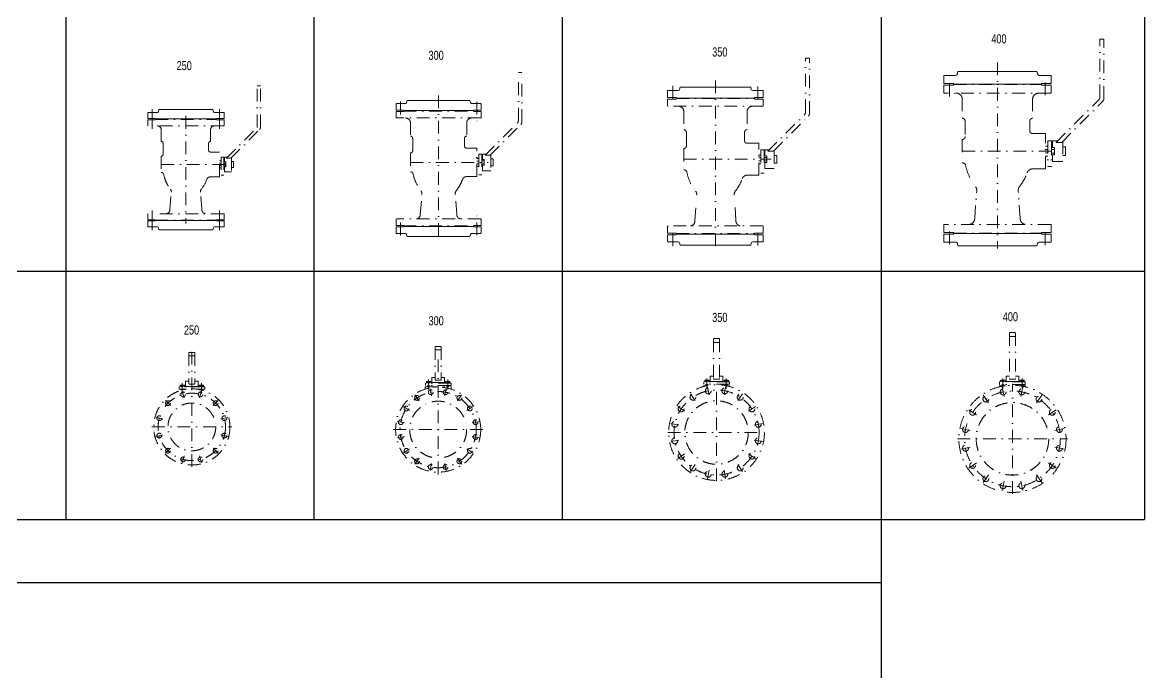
# Model space of a CAD drawing. Extents: x 0 to 60630, y 0 to 46389.
# Drawn here: x 20100 to 26429, y 27753 to 31422 of the extents above; entities that cross this region are included whole.
import ezdxf
from ezdxf.enums import TextEntityAlignment as Align

# ---------------------------------------------------------------- set-up
doc = ezdxf.new("R2010")
doc.units = 0
doc.header["$LTSCALE"] = 30
doc.header["$MEASUREMENT"] = 0
doc.linetypes.add('DGN Style 4', pattern=[4.8, 2.4, -1.2, 0, -1.2])
for name, color, linetype, lineweight in [('L(c)', 1, 'DGN Style 4', 5), ('L(line)', 7, 'Continuous', 5), ('L(txt)', 2, 'Continuous', 13)]:
    doc.layers.add(name, color=color, linetype=linetype, lineweight=lineweight)
doc.styles.add('Style-ENGINEERING', font='ENGINEERING.shx')

# ---------------------------------------------------------------- blocks, each defined once
blk = doc.blocks.new('*U632')
for p, q in [((11, 302.5), (-32, 302.5)), ((-32, 250.5), (-32, 302.5)), ((14, 235.9), (14, 299.5)), ((-35, 247.5), (-35, -247.5)), ((35, 223), (21.7, 226.2)), ((35, -223), (35, 223)), ((-32, -302.5), (-32, -250.5)), ((14, -299.5), (14, -235.9)), ((35, -223), (21.7, -226.2)), ((-32, -302.5), (11, -302.5))]:
    blk.add_line(p, q)
for centre, radius, start, end in [((11, 299.5), 3, 0, 90), ((-35, 250.5), 3, 270, 0), ((24, 235.9), 10, 180, 256.6075), ((-35, -250.5), 3, 0, 90), ((24, -235.9), 10, 103.3925, 180), ((11, -299.5), 3, 270, 0)]:
    blk.add_arc(centre, radius, start, end)
blk = doc.blocks.new('*U633')
for p, q in [((-302.5, -21.5), (-302.5, 21.5)), ((-250.5, 21.5), (-302.5, 21.5)), ((-247.5, 24.5), (247.5, 24.5)), ((302.5, 21.5), (250.5, 21.5)), ((302.5, 21.5), (302.5, -21.5)), ((299.5, -24.5), (-299.5, -24.5))]:
    blk.add_line(p, q)
for centre, start, end in [((-250.5, 24.5), 270, 0), ((250.5, 24.5), 180, 270), ((-299.5, -21.5), 180, 270), ((299.5, -21.5), 270, 0)]:
    blk.add_arc(centre, 3, start, end)
blk = doc.blocks.new('*U634')
for p, q in [((11, 302.5), (-32, 302.5)), ((-32, 250.5), (-32, 302.5)), ((14, 235.9), (14, 299.5)), ((-35, 247.5), (-35, -247.5)), ((35, 223), (21.7, 226.2)), ((35, -223), (35, 223)), ((-32, -302.5), (-32, -250.5)), ((14, -299.5), (14, -235.9)), ((35, -223), (21.7, -226.2)), ((-32, -302.5), (11, -302.5))]:
    blk.add_line(p, q)
for centre, radius, start, end in [((11, 299.5), 3, 0, 90), ((-35, 250.5), 3, 270, 0), ((24, 235.9), 10, 180, 256.6075), ((-35, -250.5), 3, 0, 90), ((24, -235.9), 10, 103.3925, 180), ((11, -299.5), 3, 270, 0)]:
    blk.add_arc(centre, radius, start, end)
blk = doc.blocks.new('*U635')
for p, q in [((-302.5, -21.5), (-302.5, 21.5)), ((-250.5, 21.5), (-302.5, 21.5)), ((-247.5, 24.5), (247.5, 24.5)), ((302.5, 21.5), (250.5, 21.5)), ((302.5, 21.5), (302.5, -21.5)), ((299.5, -24.5), (-299.5, -24.5))]:
    blk.add_line(p, q)
for centre, start, end in [((-250.5, 24.5), 270, 0), ((250.5, 24.5), 180, 270), ((-299.5, -21.5), 180, 270), ((299.5, -21.5), 270, 0)]:
    blk.add_arc(centre, 3, start, end)
blk = doc.blocks.new('*U631')
for p, q in [((451.2, 590.8), (429.2, 590.8)), ((429.2, 263), (429.2, 590.8)), ((451.2, 253.9), (451.2, 590.8)), ((-347.3, 255.6), (-347.3, 143.9)), ((49.8, 255.6), (49.8, 143.9)), ((182.6, 8.1), (423.4, 248.8)), ((213.7, 8.1), (445.4, 239.7)), ((-330.7, 124.9), (-330.7, 41.1)), ((33.1, 124.9), (33.1, 74.4)), ((-347.3, 24.5), (-347.3, -108.4)), ((121.6, 57.8), (49.8, 57.8)), ((121.6, -141.6), (121.6, 57.8)), ((134.8, 16.8), (134.8, -128.4)), ((134.8, 16.8), (156.8, 16.8)), ((156.8, 16.8), (156.8, -128.4)), ((161.1, 16.8), (161.1, -21.5)), ((161.1, 16.8), (191.4, 16.8)), ((182.6, 8.1), (213.7, 8.1)), ((219.1, 13.1), (219.1, -100.7)), ((134.8, -13.6), (121.6, -13.6)), ((134.8, -32.8), (121.6, -32.8)), ((134.8, -51.1), (121.6, -51.1)), ((156.8, -62.3), (156.8, -21.5)), ((156.8, -21.5), (171, -21.5)), ((171, -31.7), (156.8, -31.7)), ((156.8, -52.1), (171, -52.1)), ((171, -62.3), (156.8, -62.3)), ((161.1, -62.3), (161.1, -100.7)), ((172.9, -57.2), (172.9, -26.6)), ((219.1, -17.8), (234.3, -17.8)), ((234.3, -17.8), (234.3, -66.1)), ((-344.5, -108.4), (-347.3, -108.4)), ((134.8, -70.3), (121.6, -70.3)), ((161.1, -100.7), (219.1, -100.7)), ((219.1, -66.1), (234.3, -66.1)), ((121.6, -141.6), (50.2, -141.6)), ((134.8, -128.4), (156.8, -128.4)), ((-277.2, -419.8), (-266, -266.7)), ((-20.4, -419.1), (-31.5, -266.7))]:
    blk.add_line(p, q)
for centre, radius, start, end in [((-380.4, 251.9), 33.3, 6.40207, 90.75654), ((82.8, 251.9), 33.3, 89.24346, 173.59793), ((409.2, 263), 20, 315, 0), ((431.2, 253.9), 20, 315, 0), ((165, -26.6), 7.9, 319.73979, 40.26021), ((144.1, -41.9), 28.8, 339.22909, 20.77091), ((165, -57.2), 7.9, 319.73979, 40.26021), ((-310.3, -422.1), 33.3, 280.74929, 5.11501), ((12.8, -422.1), 33.3, 174.88499, 259.25071)]:
    blk.add_arc(centre, radius, start, end)
for centre, major_axis, ratio, start_param, end_param in [((-347.2, 124.9), (0, 19), 0.875176, 4.712389, 6.283185), ((49.8, 124.9), (0, -19), 0.875176, 3.141593, 4.712389), ((49.8, 74.4), (16.6, 0), 0.999986, 3.141593, 4.712389), ((-347.2, 41.1), (16.6, 0), 0.999986, 4.712389, 6.283185), ((-344.5, -125), (-16.6, 0), 0.999986, 3.342648, 4.712389), ((-44.2, -63.8), (-289.9, 0), 0.999986, 0.201056, 0.662669), ((-253.3, -63.8), (289.9, 0), 0.999986, 5.620516, 5.932369), ((50.1, -174.8), (33.2, 0), 0.999986, 1.570796, 2.790776), ((-298.9, -262.6), (-33.2, 0), 0.999986, 3.017238, 3.804262), ((1.4, -262.6), (33.2, 0), 0.999986, 2.478923, 3.265948)]:
    blk.add_ellipse(centre, major_axis=major_axis, ratio=ratio, start_param=start_param, end_param=end_param)
at = {"layer": 'L(c)'}
for p, q in [((-148.8, 459.5), (-148.8, -590.8)), ((-418.8, 267), (-418.8, 406.2)), ((121.2, 273.5), (121.2, 406.2)), ((-347.3, -41.9), (199.6, -41.9)), ((-418.8, -567.2), (-418.8, -434.8)), ((121.2, -571.9), (121.2, -434.8))]:
    blk.add_line(p, q, dxfattribs=at)
blk.add_blockref('*U635', (-148.7, 309.7))
at = {"extrusion": (0, 0, -1), "rotation": 180}
blk.add_blockref('*U633', (148.7, -479.3), dxfattribs=at)
at = {"layer": 'L(txt)', "rotation": 90}
blk.add_blockref('*U634', (-148.8, 372.2), dxfattribs=at)
at = {"layer": 'L(txt)', "extrusion": (0, 0, -1), "rotation": 270}
blk.add_blockref('*U632', (148.8, -541.8), dxfattribs=at)
blk = doc.blocks.new('*U637')
for p, q in [((9, 270), (-28, 270)), ((-28, 223), (-28, 270)), ((12, 210.2), (12, 267)), ((-31, 220), (-31, -220)), ((31, 199), (18, 202.4)), ((31, -199), (31, 199)), ((-28, -270), (-28, -223)), ((12, -267), (12, -210.2)), ((31, -199), (18, -202.4)), ((-28, -270), (9, -270))]:
    blk.add_line(p, q)
for centre, radius, start, end in [((9, 267), 3, 0, 90), ((-31, 223), 3, 270, 0), ((20, 210.2), 8, 180, 255.25644), ((-31, -223), 3, 0, 90), ((20, -210.2), 8, 104.74356, 180), ((9, -267), 3, 270, 0)]:
    blk.add_arc(centre, radius, start, end)
blk = doc.blocks.new('*U638')
for p, q in [((9, 270), (-28, 270)), ((-28, 223), (-28, 270)), ((12, 210.2), (12, 267)), ((-31, 220), (-31, -220)), ((31, 199), (18, 202.4)), ((31, -199), (31, 199)), ((-28, -270), (-28, -223)), ((12, -267), (12, -210.2)), ((31, -199), (18, -202.4)), ((-28, -270), (9, -270))]:
    blk.add_line(p, q)
for centre, radius, start, end in [((9, 267), 3, 0, 90), ((-31, 223), 3, 270, 0), ((20, 210.2), 8, 180, 255.25644), ((-31, -223), 3, 0, 90), ((20, -210.2), 8, 104.74356, 180), ((9, -267), 3, 270, 0)]:
    blk.add_arc(centre, radius, start, end)
blk = doc.blocks.new('*U636')
for p, q in [((400, 540.3), (378, 540.3)), ((378, 235.6), (378, 540.3)), ((400, 226.1), (400, 540.3)), ((-400, 272.3), (-400, 309.3)), ((-353, 309.3), (-400, 309.3)), ((137, 269.3), (-397, 269.3)), ((-350, 312.3), (90, 312.3)), ((140, 309.3), (93, 309.3)), ((140, 309.3), (140, 272.3)), ((-309, 242.6), (-309, 137.4)), ((49, 242.6), (49, 137.4)), ((165.7, 15), (372.1, 221.4)), ((196.8, 15), (394.1, 212.3)), ((-294, 120.3), (-294, 44.8)), ((34, 120.3), (34, 74.8)), ((-309, 29.8), (-309, -90)), ((113.8, 59.8), (49, 59.8)), ((113.8, -119.9), (113.8, 59.8)), ((125.6, 22.9), (125.6, -108.1)), ((125.6, 22.9), (145.4, 22.9)), ((145.4, 22.9), (145.4, -108.1)), ((149.4, 22.9), (149.4, -11.7)), ((149.4, 22.9), (173.6, 22.9)), ((165.7, 15), (197.1, 15)), ((201.6, 19.6), (201.6, -83.1)), ((125.6, -4.5), (113.8, -4.5)), ((125.6, -21.8), (113.8, -21.8)), ((125.6, -38.3), (113.8, -38.3)), ((125.6, -55.6), (113.8, -55.6)), ((145.4, -48.5), (145.4, -11.7)), ((145.4, -11.7), (158.3, -11.7)), ((158.3, -20.9), (145.4, -20.9)), ((145.4, -39.3), (158.3, -39.3)), ((158.3, -48.5), (145.4, -48.5)), ((149.4, -48.5), (149.4, -83.1)), ((160, -43.9), (160, -16.3)), ((201.6, -8.3), (215.4, -8.3)), ((201.6, -51.8), (215.4, -51.8)), ((215.4, -8.3), (215.4, -51.8)), ((-306.5, -90), (-309, -90)), ((113.8, -119.9), (49.3, -119.9)), ((125.6, -108.1), (145.4, -108.1)), ((149.4, -83.1), (201.6, -83.1)), ((-245.8, -375.2), (-235.7, -232.8)), ((-14.3, -374.6), (-24.3, -232.8)), ((-400, -409.7), (-400, -446.7)), ((137, -406.7), (-397, -406.7)), ((140, -446.7), (140, -409.7)), ((-353, -446.7), (-400, -446.7)), ((-350, -449.7), (90, -449.7)), ((140, -446.7), (93, -446.7))]:
    blk.add_line(p, q)
for centre, radius, start, end in [((-397, 272.3), 3, 180, 270), ((-353, 312.3), 3, 270, 0), ((-338.8, 239.3), 30, 6.40207, 90.75654), ((78.8, 239.3), 30, 89.24346, 173.59793), ((93, 312.3), 3, 180, 270), ((137, 272.3), 3, 270, 0), ((358, 235.6), 20, 315, 0), ((380, 226.5), 20, 315, 0), ((152.9, -16.3), 7.12, 319.73979, 40.26021), ((134.1, -30.1), 25.9, 339.22909, 20.77091), ((152.9, -43.9), 7.12, 319.73979, 40.26021), ((-275.6, -377.2), 30, 280.74929, 5.11501), ((15.6, -377.2), 30, 174.88499, 259.25071), ((-397, -409.7), 3, 90, 180), ((137, -409.7), 3, 0, 90), ((-353, -449.7), 3, 0, 90), ((93, -449.7), 3, 90, 180)]:
    blk.add_arc(centre, radius, start, end)
for centre, major_axis, ratio, start_param, end_param in [((-309, 120.3), (0, 17.1), 0.875176, 4.712389, 6.283185), ((49, 120.3), (0, -17.1), 0.875176, 3.141593, 4.712389), ((49, 74.8), (15, 0), 0.999986, 3.141593, 4.712389), ((-309, 44.8), (15, 0), 0.999986, 4.712389, 6.283185), ((-306.5, -105), (-15, 0), 0.999986, 3.342648, 4.712389), ((-35.7, -49.8), (-261.4, 0), 0.999986, 0.201056, 0.662669), ((49.3, -149.9), (30, 0), 0.999986, 1.570796, 2.790776), ((-224.3, -49.8), (261.4, 0), 0.999986, 5.620516, 5.932369), ((-265.4, -229), (-30, 0), 0.999986, 3.017238, 3.804262), ((5.4, -229), (30, 0), 0.999986, 2.478923, 3.265948)]:
    blk.add_ellipse(centre, major_axis=major_axis, ratio=ratio, start_param=start_param, end_param=end_param)
at = {"layer": 'L(c)'}
for p, q in [((-370, 383.6), (-370, 249.3)), ((-130, 415.2), (-130, -540.3)), ((110, 379.9), (110, 249.3)), ((-309, -30.1), (184, -30.1)), ((-370, -521), (-370, -386.7)), ((110, -517.3), (110, -386.7))]:
    blk.add_line(p, q, dxfattribs=at)
at = {"layer": 'L(txt)', "rotation": 90}
blk.add_blockref('*U638', (-130, 346.3), dxfattribs=at)
at = {"layer": 'L(txt)', "extrusion": (0, 0, -1), "rotation": 270}
blk.add_blockref('*U637', (130, -483.7), dxfattribs=at)
blk = doc.blocks.new('*U640')
for p, q in [((-28, 197.5), (-28, -197.5)), ((8, 240), (-25, 240)), ((-25, 200.5), (-25, 240)), ((11, 188), (11, 237)), ((28, 177), (16.8, 180.3)), ((28, -177), (28, 177)), ((11, -237), (11, -188)), ((28, -177), (16.8, -180.3)), ((-25, -240), (-25, -200.5)), ((-25, -240), (8, -240))]:
    blk.add_line(p, q)
for centre, radius, start, end in [((-28, 200.5), 3, 270, 0), ((8, 237), 3, 0, 90), ((19, 188), 8, 180, 253.61046), ((19, -188), 8, 106.38954, 180), ((-28, -200.5), 3, 0, 90), ((8, -237), 3, 270, 0)]:
    blk.add_arc(centre, radius, start, end)
blk = doc.blocks.new('*U641')
for p, q in [((-240, -16.5), (-240, 16.5)), ((-200.5, 16.5), (-240, 16.5)), ((-197.5, 19.5), (197.5, 19.5)), ((240, 16.5), (200.5, 16.5)), ((240, 16.5), (240, -16.5)), ((237, -19.5), (-237, -19.5))]:
    blk.add_line(p, q)
for centre, start, end in [((-200.5, 19.5), 270, 0), ((200.5, 19.5), 180, 270), ((-237, -16.5), 180, 270), ((237, -16.5), 270, 0)]:
    blk.add_arc(centre, 3, start, end)
blk = doc.blocks.new('*U642')
for p, q in [((-28, 197.5), (-28, -197.5)), ((8, 240), (-25, 240)), ((-25, 200.5), (-25, 240)), ((11, 188), (11, 237)), ((28, 177), (16.8, 180.3)), ((28, -177), (28, 177)), ((11, -237), (11, -188)), ((28, -177), (16.8, -180.3)), ((-25, -240), (-25, -200.5)), ((-25, -240), (8, -240))]:
    blk.add_line(p, q)
for centre, radius, start, end in [((-28, 200.5), 3, 270, 0), ((8, 237), 3, 0, 90), ((19, 188), 8, 180, 253.61046), ((19, -188), 8, 106.38954, 180), ((-28, -200.5), 3, 0, 90), ((8, -237), 3, 270, 0)]:
    blk.add_arc(centre, radius, start, end)
blk = doc.blocks.new('*U643')
for p, q in [((-240, -16.5), (-240, 16.5)), ((-200.5, 16.5), (-240, 16.5)), ((-197.5, 19.5), (197.5, 19.5)), ((240, 16.5), (200.5, 16.5)), ((240, 16.5), (240, -16.5)), ((237, -19.5), (-237, -19.5))]:
    blk.add_line(p, q)
for centre, start, end in [((-200.5, 19.5), 270, 0), ((200.5, 19.5), 180, 270), ((-237, -16.5), 180, 270), ((237, -16.5), 270, 0)]:
    blk.add_arc(centre, 3, start, end)
blk = doc.blocks.new('*U639')
for p, q in [((355, 473.4), (335, 473.4)), ((335, 202.3), (335, 473.4)), ((355, 194), (355, 473.4)), ((-274.1, 193.1), (-274.1, 115.2)), ((44.1, 193.1), (44.1, 115.2)), ((147.3, 6.3), (329.1, 188.1)), ((175.6, 6.3), (349.1, 179.8)), ((-260.8, 100), (-260.8, 32.8)), ((30.8, 100), (30.8, 59.5)), ((-274.1, 19.5), (-274.1, -87)), ((101.7, 46.1), (44.1, 46.1)), ((101.7, -113.7), (101.7, 46.1)), ((112.3, 13.3), (112.3, -103.1)), ((112.3, 13.3), (129.9, 13.3)), ((129.9, 13.3), (129.9, -103.1)), ((133.4, 13.3), (133.4, -17.4)), ((133.4, 13.3), (154.4, 13.3)), ((147.3, 6.3), (175.8, 6.3)), ((179.9, 10.4), (179.9, -80.9)), ((112.3, -11), (101.7, -11)), ((112.3, -26.4), (101.7, -26.4)), ((112.3, -41.1), (101.7, -41.1)), ((112.3, -56.5), (101.7, -56.5)), ((129.9, -50.1), (129.9, -17.4)), ((129.9, -17.4), (141.4, -17.4)), ((141.4, -25.6), (129.9, -25.6)), ((129.9, -42), (141.4, -42)), ((141.4, -50.1), (129.9, -50.1)), ((133.4, -50.1), (133.4, -80.9)), ((142.9, -46), (142.9, -21.5)), ((179.9, -14.4), (192.1, -14.4)), ((179.9, -53.1), (192.1, -53.1)), ((192.1, -14.4), (192.1, -53.1)), ((-272, -87), (-274.1, -87)), ((101.7, -113.7), (44.5, -113.7)), ((112.3, -103.1), (129.9, -103.1)), ((133.4, -80.9), (179.9, -80.9)), ((-217.9, -325.1), (-209, -214)), ((-12.1, -324.5), (-21, -214))]:
    blk.add_line(p, q)
for centre, radius, start, end in [((-300.7, 190.2), 26.7, 6.40207, 90.75654), ((70.7, 190.2), 26.7, 89.24346, 173.59793), ((315, 202.3), 20, 315, 360), ((335, 194), 20, 315, 0), ((136.5, -21.5), 6.33, 319.73979, 40.26021), ((119.8, -33.8), 23.1, 339.22909, 20.77091), ((136.5, -46), 6.33, 319.73979, 40.26021), ((-244.5, -326.9), 26.7, 280.74929, 5.11501), ((14.5, -326.9), 26.7, 174.88499, 259.25071)]:
    blk.add_arc(centre, radius, start, end)
for centre, major_axis, ratio, start_param, end_param in [((-274.1, 100), (0, 15.2), 0.875176, 4.712389, 6.283185), ((44.1, 100), (0, -15.2), 0.875176, 3.141593, 4.712389), ((-274.1, 32.8), (13.3, 0), 0.999986, 4.712389, 6.283185), ((44.1, 59.5), (13.3, 0), 0.999986, 3.141593, 4.712389), ((-272, -100.4), (-13.3, 0), 0.999986, 3.342648, 4.712389), ((-31.1, -51.3), (-232.4, 0), 0.999986, 0.201056, 0.662669), ((44.5, -140.3), (26.6, 0), 0.999986, 1.570796, 2.790776), ((-198.8, -51.3), (232.4, 0), 0.999986, 5.620516, 5.932369), ((-235.4, -210.7), (-26.6, 0), 0.999986, 3.017238, 3.804262), ((5.4, -210.7), (26.6, 0), 0.999986, 2.478923, 3.265948)]:
    blk.add_ellipse(centre, major_axis=major_axis, ratio=ratio, start_param=start_param, end_param=end_param)
at = {"layer": 'L(c)'}
for p, q in [((-115, 344.6), (-115, -473.5)), ((-330, 309.5), (-330, 196.9)), ((100, 308), (100, 196.9)), ((-274.1, -33.8), (164.2, -33.8)), ((-330, -445.7), (-330, -333.1)), ((100, -444.3), (100, -333.1))]:
    blk.add_line(p, q, dxfattribs=at)
blk.add_blockref('*U641', (-115, 236.4))
at = {"extrusion": (0, 0, -1), "rotation": 180}
blk.add_blockref('*U643', (115, -372.6), dxfattribs=at)
at = {"layer": 'L(txt)', "rotation": 90}
blk.add_blockref('*U640', (-115, 286.8), dxfattribs=at)
at = {"layer": 'L(txt)', "extrusion": (0, 0, -1), "rotation": 270}
blk.add_blockref('*U642', (115, -423.1), dxfattribs=at)
blk = doc.blocks.new('*U645')
for p, q in [((8, 215), (-24, 215)), ((-24, 174.5), (-24, 215)), ((10, 160.7), (10, 213)), ((-26, 172.5), (-26, -172.5)), ((26, 152), (14.6, 154.9)), ((26, -152), (26, 152)), ((-24, -215), (-24, -174.5)), ((10, -213), (10, -160.7)), ((26, -152), (14.6, -154.9)), ((-24, -215), (8, -215))]:
    blk.add_line(p, q)
for centre, radius, start, end in [((8, 213), 2, 0, 90), ((-26, 174.5), 2, 270, 0), ((16, 160.7), 6, 180, 255.96376), ((-26, -174.5), 2, 0, 90), ((16, -160.7), 6, 104.03624, 180), ((8, -213), 2, 270, 0)]:
    blk.add_arc(centre, radius, start, end)
blk = doc.blocks.new('*U646')
for p, q in [((8, 215), (-24, 215)), ((-24, 174.5), (-24, 215)), ((10, 160.7), (10, 213)), ((-26, 172.5), (-26, -172.5)), ((26, 152), (14.6, 154.9)), ((26, -152), (26, 152)), ((-24, -215), (-24, -174.5)), ((10, -213), (10, -160.7)), ((26, -152), (14.6, -154.9)), ((-24, -215), (8, -215))]:
    blk.add_line(p, q)
for centre, radius, start, end in [((8, 213), 2, 0, 90), ((-26, 174.5), 2, 270, 0), ((16, 160.7), 6, 180, 255.96376), ((-26, -174.5), 2, 0, 90), ((16, -160.7), 6, 104.03624, 180), ((8, -213), 2, 270, 0)]:
    blk.add_arc(centre, radius, start, end)
blk = doc.blocks.new('*U644')
for p, q in [((299.5, 175.4), (299.5, 408.1)), ((317.5, 408.1), (299.5, 408.1)), ((317.5, 175.4), (317.5, 408.1)), ((-317.5, 184.9), (-317.5, 216.9)), ((-277, 216.9), (-317.5, 216.9)), ((-275, 218.9), (70, 218.9)), ((112.5, 216.9), (72, 216.9)), ((112.5, 216.9), (112.5, 184.9)), ((110.5, 182.9), (-315.5, 182.9)), ((-241.5, 162.2), (-241.5, 95.1)), ((36.6, 162.2), (36.6, 95.1)), ((126, -0.1), (298.9, 172.9)), ((151.4, -0.1), (312.8, 161.4)), ((-229.9, 81.8), (-229.9, 23.1)), ((24.9, 81.8), (24.9, 46.4)), ((-241.5, 11.5), (-241.5, -81.6)), ((86.9, 34.7), (36.6, 34.7)), ((86.9, -104.9), (86.9, 34.7)), ((96.1, 6.1), (96.1, -95.7)), ((96.1, 6.1), (111.5, 6.1)), ((111.5, 6.1), (111.5, -95.7)), ((114.6, 6.1), (114.6, -20.8)), ((114.6, 6.1), (132.1, 6.1)), ((155.2, 3.5), (155.2, -76.3)), ((96.1, -15.2), (86.9, -15.2)), ((96.1, -28.7), (86.9, -28.7)), ((96.1, -41.5), (86.9, -41.5)), ((96.1, -54.9), (86.9, -54.9)), ((111.5, -49.4), (111.5, -20.8)), ((111.5, -20.8), (121.5, -20.8)), ((121.5, -27.9), (111.5, -27.9)), ((111.5, -42.2), (121.5, -42.2)), ((121.5, -49.4), (111.5, -49.4)), ((114.6, -49.4), (114.6, -76.3)), ((122.8, -45.8), (122.8, -24.4)), ((126, -0.1), (151.6, -0.1)), ((155.2, -18.2), (165.9, -18.2)), ((155.2, -52), (165.9, -52)), ((165.9, -18.2), (165.9, -52)), ((-239.6, -81.6), (-241.5, -81.6)), ((86.9, -104.9), (36.8, -104.9)), ((96.1, -95.7), (111.5, -95.7)), ((114.6, -76.3), (155.2, -76.3)), ((-192.4, -288.6), (-184.6, -192.6)), ((-12.6, -288.1), (-20.4, -192.6)), ((-317.5, -315.1), (-317.5, -347.1)), ((110.5, -313.1), (-315.5, -313.1)), ((112.5, -347.1), (112.5, -315.1)), ((-277, -347.1), (-317.5, -347.1)), ((-275, -349.1), (70, -349.1)), ((112.5, -347.1), (72, -347.1))]:
    blk.add_line(p, q)
for centre, radius, start, end in [((-277, 218.9), 2, 270, 0), ((72, 218.9), 2, 180, 270), ((-315.5, 184.9), 2, 180, 270), ((-264.7, 159.6), 23.3, 6.40207, 90.75654), ((59.7, 159.6), 23.3, 89.24346, 173.59793), ((110.5, 184.9), 2, 270, 0), ((294.2, 175.4), 5.33, 332.03743, 0), ((294.2, 175.4), 23.3, 323.11798, 0), ((117.3, -24.4), 5.53, 319.73979, 40.26021), ((102.7, -35.1), 20.2, 339.22909, 20.77091), ((117.3, -45.8), 5.53, 319.73979, 40.26021), ((-315.5, -315.1), 2, 90, 180), ((-215.6, -290.2), 23.3, 280.74929, 5.11501), ((10.6, -290.2), 23.3, 174.88499, 259.25071), ((110.5, -315.1), 2, 0, 90), ((-277, -349.1), 2, 0, 90), ((72, -349.1), 2, 90, 180)]:
    blk.add_arc(centre, radius, start, end)
for centre, major_axis, ratio, start_param, end_param in [((-241.5, 81.8), (0, 13.3), 0.875176, 4.712389, 6.283185), ((36.6, 81.8), (0, -13.3), 0.875176, 3.141593, 4.712389), ((-241.5, 23.1), (11.6, 0), 0.999986, 4.712389, 6.283185), ((36.6, 46.4), (11.6, 0), 0.999986, 3.141593, 4.712389), ((-239.6, -93.3), (-11.6, 0), 0.999986, 3.342648, 4.712389), ((-29.2, -50.4), (-203.1, 0), 0.999986, 0.201056, 0.662669), ((-175.7, -50.4), (203.1, 0), 0.999986, 5.620516, 5.932369), ((36.8, -128.2), (23.3, 0), 0.999986, 1.570796, 2.790776), ((-207.7, -189.6), (-23.3, 0), 0.999986, 3.017238, 3.804262), ((2.7, -189.6), (23.3, 0), 0.999986, 2.478923, 3.265948)]:
    blk.add_ellipse(centre, major_axis=major_axis, ratio=ratio, start_param=start_param, end_param=end_param)
at = {"layer": 'L(c)'}
for p, q in [((-292.5, 203.9), (-292.5, 277.9)), ((87.5, 203.9), (87.5, 277.9)), ((-292.5, 236.9), (-292.5, 162.9)), ((-102.5, 238.3), (-102.5, -368.5)), ((87.5, 236.9), (87.5, 162.9)), ((-241.5, -35.1), (141.5, -35.1)), ((-292.5, -367.1), (-292.5, -293.1)), ((87.5, -367.1), (87.5, -293.1)), ((-292.5, -334.1), (-292.5, -408.1)), ((87.5, -334.1), (87.5, -408.1))]:
    blk.add_line(p, q, dxfattribs=at)
at = {"layer": 'L(txt)', "rotation": 90}
blk.add_blockref('*U645', (-102.5, 247.9), dxfattribs=at)
at = {"layer": 'L(txt)', "extrusion": (0, 0, -1), "rotation": 270}
blk.add_blockref('*U646', (102.5, -378.1), dxfattribs=at)
blk = doc.blocks.new('*U648')
for centre, radius in [((0, 0), 215), ((-49.2, 183.5), 13.5), ((49.2, 183.5), 13.5), ((-134.4, 134.3), 13.5), ((0, 0), 134.8), ((134.3, 134.3), 13.5), ((-183.5, 49.2), 13.5), ((183.5, 49.2), 13.5), ((-183.5, -49.2), 13.5), ((183.5, -49.2), 13.5), ((-134.4, -134.4), 13.5), ((134.3, -134.4), 13.5), ((-49.2, -183.5), 13.5), ((49.2, -183.5), 13.5)]:
    blk.add_circle(centre, radius)
at = {"layer": 'L(c)'}
for p, q in [((-43.9, 163.7), (-54.5, 203.3)), ((43.9, 163.7), (54.5, 203.3)), ((-119.9, 119.9), (-148.8, 148.8)), ((119.9, 119.9), (148.8, 148.8)), ((-163.7, 43.9), (-203.3, 54.5)), ((163.7, 43.9), (203.3, 54.5)), ((-163.7, -43.9), (-203.3, -54.5)), ((163.7, -43.9), (203.3, -54.5)), ((-119.9, -119.9), (-148.8, -148.8)), ((119.9, -119.9), (148.8, -148.8)), ((-43.9, -163.7), (-54.5, -203.3)), ((43.9, -163.7), (54.5, -203.3))]:
    blk.add_line(p, q, dxfattribs=at)
blk.add_circle((0, 0), 190, dxfattribs=at)
blk = doc.blocks.new('*U647')
for p, q in [((-17.4, 311.2), (-17.4, 139.9)), ((-13.9, 314.6), (13.9, 314.6)), ((-13.9, 296.6), (13.9, 296.6)), ((17.4, 311.2), (17.4, 139.9)), ((-66.6, 120.8), (-66.6, 129.4)), ((-45.1, 130.5), (-63.5, 130.5)), ((-60.4, 129.4), (-60.4, 120.8)), ((-48.2, 120.8), (-48.2, 129.4)), ((-42, 129.4), (-42, 120.8)), ((-35.3, 123.5), (-35.3, 152.8)), ((-17.4, 152.8), (-35.3, 152.8)), ((-13.9, 136.5), (13.9, 136.5)), ((35.3, 152.8), (17.4, 152.8)), ((35.3, 123.5), (35.3, 152.8)), ((42.1, 129.4), (42.1, 120.8)), ((45.2, 130.5), (63.5, 130.5)), ((48.2, 120.8), (48.2, 129.4)), ((60.5, 129.4), (60.5, 120.8)), ((66.6, 120.8), (66.6, 129.4)), ((72.4, 120.8), (-72.3, 120.8)), ((-72.3, 107.6), (-72.3, 120.8)), ((-29.2, 107.6), (-72.3, 107.6)), ((-59.8, 107.6), (-59.8, 101.2)), ((-48.8, 107.6), (-48.8, 104)), ((35.3, 123.5), (-35.3, 123.5)), ((72.4, 107.6), (29.3, 107.6)), ((42.1, 120.8), (66.6, 120.8)), ((48.9, 107.6), (48.9, 104)), ((59.8, 107.6), (59.8, 101.1)), ((72.4, 107.6), (72.4, 120.8))]:
    blk.add_line(p, q)
for centre, radius, start, end in [((-13.9, 311.2), 3.48, 90, 180), ((-13.9, 300.1), 3.48, 180, 270), ((13.9, 311.2), 3.48, 0, 90), ((13.9, 300.1), 3.48, 270, 0), ((-63.5, 125.8), 4.74, 49.73979, 130.26021), ((-54.3, 113.2), 17.3, 69.22909, 110.77091), ((-45.1, 125.8), 4.74, 49.73979, 130.26021), ((-13.9, 139.9), 3.48, 180, 270), ((13.9, 139.9), 3.48, 270, 0), ((45.2, 125.8), 4.74, 49.73979, 130.26021), ((54.3, 113.2), 17.3, 69.22909, 110.77091), ((63.5, 125.8), 4.74, 49.73979, 130.26021)]:
    blk.add_arc(centre, radius, start, end)
at = {"layer": 'L(c)'}
for p, q in [((0, -330.4), (0, 330.4)), ((-54.3, 141), (-54.3, 84)), ((54.3, 141), (54.3, 84)), ((-225, -105.4), (225, -105.4))]:
    blk.add_line(p, q, dxfattribs=at)
blk.add_blockref('*U648', (0, -105.4), dxfattribs=at)
blk = doc.blocks.new('*U650')
for centre, radius in [((0, 0), 240), ((-119.4, 178.8), 13.5), ((-41.9, 210.9), 13.5), ((41.9, 210.9), 13.5), ((119.4, 178.8), 13.5), ((-178.8, 119.4), 13.5), ((0, 0), 160.5), ((178.8, 119.4), 13.5), ((-210.9, 41.9), 13.5), ((210.9, 41.9), 13.5), ((-210.9, -41.9), 13.5), ((210.9, -41.9), 13.5), ((-178.8, -119.4), 13.5), ((178.8, -119.4), 13.5), ((-119.4, -178.8), 13.5), ((119.4, -178.8), 13.5), ((-41.9, -210.9), 13.5), ((41.9, -210.9), 13.5)]:
    blk.add_circle(centre, radius)
at = {"layer": 'L(c)'}
for p, q in [((-108.1, 161.7), (-130.8, 195.8)), ((-37.9, 190.8), (-45.9, 231)), ((37.9, 190.8), (45.9, 231)), ((108.1, 161.7), (130.8, 195.8)), ((-161.7, 108.1), (-195.8, 130.8)), ((161.7, 108.1), (195.8, 130.8)), ((-190.8, 37.9), (-231, 45.9)), ((190.8, 37.9), (231, 45.9)), ((-190.8, -37.9), (-231, -45.9)), ((190.8, -37.9), (231, -45.9)), ((-161.7, -108.1), (-195.8, -130.8)), ((161.7, -108.1), (195.8, -130.8)), ((-108.1, -161.7), (-130.8, -195.8)), ((108.1, -161.7), (130.8, -195.8)), ((-37.9, -190.8), (-45.9, -231)), ((37.9, -190.8), (45.9, -231))]:
    blk.add_line(p, q, dxfattribs=at)
blk.add_circle((0, 0), 215, dxfattribs=at)
blk = doc.blocks.new('*U649')
for p, q in [((-17.4, 357.7), (-17.4, 173)), ((-13.9, 361.2), (13.9, 361.2)), ((-13.9, 341.2), (13.9, 341.2)), ((17.4, 357.7), (17.4, 173)), ((-73.9, 132.8), (73.9, 132.8)), ((-73.9, 132.8), (-73.9, 119.6)), ((72.4, 153.9), (-72.3, 153.9)), ((-72.3, 140.7), (-72.3, 153.9)), ((72.4, 140.7), (-72.3, 140.7)), ((-66.6, 153.9), (-66.6, 162.4)), ((-45.1, 163.6), (-63.5, 163.6)), ((-60.4, 162.4), (-60.4, 153.9)), ((-59.8, 140.7), (-59.8, 132.8)), ((-48.8, 140.7), (-48.8, 132.8)), ((-48.2, 153.9), (-48.2, 162.4)), ((-42, 162.4), (-42, 153.9)), ((-35.3, 156.5), (-35.3, 185.8)), ((-17.4, 185.8), (-35.3, 185.8)), ((35.3, 156.5), (-35.3, 156.5)), ((-26, 132.8), (-26, 129.8)), ((-13.9, 169.5), (13.9, 169.5)), ((35.3, 185.8), (17.4, 185.8)), ((26.1, 132.8), (26.1, 129.8)), ((35.3, 156.5), (35.3, 185.8)), ((42.1, 162.4), (42.1, 153.9)), ((42.1, 153.9), (66.6, 153.9)), ((45.2, 163.6), (63.5, 163.6)), ((48.2, 153.9), (48.2, 162.4)), ((48.9, 140.7), (48.9, 132.8)), ((59.8, 140.7), (59.8, 132.8)), ((60.5, 162.4), (60.5, 153.9)), ((66.6, 153.9), (66.6, 162.4)), ((72.4, 140.7), (72.4, 153.9)), ((73.9, 132.8), (73.9, 119.6))]:
    blk.add_line(p, q)
for centre, radius, start, end in [((-13.9, 357.7), 3.48, 90, 180), ((-13.9, 344.7), 3.48, 180, 270), ((13.9, 357.7), 3.48, 0, 90), ((13.9, 344.7), 3.48, 270, 0), ((-63.5, 158.8), 4.74, 49.73979, 130.26021), ((-54.3, 146.3), 17.3, 69.22909, 110.77091), ((-45.1, 158.8), 4.74, 49.73979, 130.26021), ((-13.9, 173), 3.48, 180, 270), ((13.9, 173), 3.48, 270, 0), ((45.2, 158.8), 4.74, 49.73979, 130.26021), ((54.4, 146.3), 17.3, 69.22909, 110.77091), ((63.5, 158.8), 4.74, 49.73979, 130.26021)]:
    blk.add_arc(centre, radius, start, end)
at = {"layer": 'L(c)'}
for p, q in [((0, -361.3), (0, 357.4)), ((-54.3, 174), (-54.3, 117)), ((54.4, 174), (54.4, 117)), ((-252.5, -108.8), (252.5, -108.8))]:
    blk.add_line(p, q, dxfattribs=at)
blk.add_blockref('*U650', (0, -108.8), dxfattribs=at)
blk = doc.blocks.new('*U652')
for centre, radius in [((0, 0), 270), ((-133.3, 199.5), 16.5), ((-46.8, 235.4), 16.5), ((46.8, 235.4), 16.5), ((133.3, 199.5), 16.5), ((-199.6, 133.3), 16.5), ((0, 0), 179), ((199.6, 133.3), 16.5), ((-235.4, 46.8), 16.5), ((235.4, 46.8), 16.5), ((-235.4, -46.8), 16.5), ((235.4, -46.8), 16.5), ((-199.6, -133.3), 16.5), ((199.6, -133.3), 16.5), ((-133.3, -199.6), 16.5), ((133.3, -199.6), 16.5), ((-46.8, -235.4), 16.5), ((46.8, -235.4), 16.5)]:
    blk.add_circle(centre, radius)
at = {"layer": 'L(c)'}
for p, q in [((-42.2, 212.3), (-51.4, 258.4)), ((42.2, 212.3), (51.4, 258.4)), ((-120.3, 180), (-146.4, 219.1)), ((120.3, 180), (146.4, 219.1)), ((-180, 120.3), (-219.1, 146.4)), ((180, 120.3), (219.1, 146.4)), ((-212.3, 42.2), (-258.4, 51.4)), ((212.3, 42.2), (258.4, 51.4)), ((-212.3, -42.2), (-258.4, -51.4)), ((212.3, -42.2), (258.4, -51.4)), ((-180, -120.3), (-219.1, -146.4)), ((180, -120.3), (219.1, -146.4)), ((-120.3, -180), (-146.4, -219.1)), ((120.3, -180), (146.4, -219.1)), ((-42.2, -212.3), (-51.4, -258.4)), ((42.2, -212.3), (51.4, -258.4))]:
    blk.add_line(p, q, dxfattribs=at)
blk.add_circle((0, 0), 240, dxfattribs=at)
blk = doc.blocks.new('*U651')
for p, q in [((-17.4, 399), (-17.4, 177)), ((-13.9, 402.5), (13.9, 402.5)), ((-13.9, 380.5), (13.9, 380.5)), ((17.4, 399), (17.4, 177)), ((-73.9, 136.7), (-73.9, 132.2)), ((-73.9, 136.7), (-55.4, 136.7)), ((72.4, 157.9), (-72.3, 157.9)), ((-72.3, 144.7), (-72.3, 157.9)), ((72.4, 144.7), (-72.3, 144.7)), ((-66.6, 157.9), (-66.6, 166.4)), ((-45.1, 167.6), (-63.5, 167.6)), ((-60.4, 166.4), (-60.4, 157.9)), ((-59.8, 144.7), (-59.8, 136.7)), ((-48.8, 144.7), (-48.8, 138.1)), ((-48.2, 157.9), (-48.2, 166.4)), ((-42, 166.4), (-42, 157.9)), ((-35.3, 160.5), (-35.3, 189.8)), ((-17.4, 189.8), (-35.3, 189.8)), ((35.3, 160.5), (-35.3, 160.5)), ((-13.9, 173.5), (13.9, 173.5)), ((35.3, 189.8), (17.4, 189.8)), ((35.3, 160.5), (35.3, 189.8)), ((42.1, 166.4), (42.1, 157.9)), ((42.1, 157.9), (66.6, 157.9)), ((45.2, 167.6), (63.5, 167.6)), ((48.2, 157.9), (48.2, 166.4)), ((48.9, 144.7), (48.9, 138)), ((55.4, 136.7), (73.9, 136.7)), ((59.8, 144.7), (59.8, 136.7)), ((60.5, 166.4), (60.5, 157.9)), ((66.6, 157.9), (66.6, 166.4)), ((72.4, 144.7), (72.4, 157.9)), ((73.9, 136.7), (73.9, 132.2))]:
    blk.add_line(p, q)
for centre, radius, start, end in [((-13.9, 384), 3.48, 180, 270), ((13.9, 384), 3.48, 270, 0), ((-63.5, 162.8), 4.74, 49.73979, 130.26021), ((-54.3, 150.3), 17.3, 69.22909, 110.77091), ((-45.1, 162.8), 4.74, 49.73979, 130.26021), ((-13.9, 177), 3.48, 180, 270), ((13.9, 177), 3.48, 270, 0), ((45.2, 162.8), 4.74, 49.73979, 130.26021), ((54.3, 150.3), 17.3, 69.22909, 110.77091), ((63.5, 162.8), 4.74, 49.73979, 130.26021)]:
    blk.add_arc(centre, radius, start, end)
at = {"layer": 'L(c)'}
for p, q in [((-54.3, 178), (-54.3, 121)), ((0, -402.5), (0, 147.5)), ((54.3, 178), (54.3, 121)), ((-275, -127.5), (275, -127.5))]:
    blk.add_line(p, q, dxfattribs=at)
blk.add_blockref('*U652', (0, -127.5), dxfattribs=at)
blk = doc.blocks.new('*U654')
for centre, radius in [((0, 0), 302.5), ((-52.7, 264.8), 16.5), ((52.7, 264.8), 16.5), ((0, 0), 204.5), ((-150, 224.5), 16.5), ((150, 224.5), 16.5), ((-224.5, 150), 16.5), ((224.5, 150), 16.5), ((-264.8, 52.7), 16.5), ((264.8, 52.7), 16.5), ((-264.8, -52.7), 16.5), ((264.8, -52.7), 16.5), ((-224.5, -150), 16.5), ((224.5, -150), 16.5), ((-150, -224.5), 16.5), ((-52.7, -264.8), 16.5), ((52.7, -264.8), 16.5), ((150, -224.5), 16.5)]:
    blk.add_circle(centre, radius)
at = {"layer": 'L(c)'}
for p, q in [((-47.5, 238.8), (-57.8, 290.8)), ((47.5, 238.8), (57.8, 290.8)), ((-135.3, 202.5), (-164.7, 246.5)), ((135.3, 202.5), (164.7, 246.5)), ((-202.5, 135.3), (-246.5, 164.7)), ((202.5, 135.3), (246.5, 164.7)), ((-238.8, 47.5), (-290.8, 57.8)), ((238.8, 47.5), (290.8, 57.8)), ((-238.8, -47.5), (-290.8, -57.8)), ((238.8, -47.5), (290.8, -57.8)), ((-202.5, -135.3), (-246.5, -164.7)), ((202.5, -135.3), (246.5, -164.7)), ((-135.3, -202.5), (-164.7, -246.5)), ((-47.5, -238.8), (-57.8, -290.8)), ((47.5, -238.8), (57.8, -290.8)), ((135.3, -202.5), (164.7, -246.5))]:
    blk.add_line(p, q, dxfattribs=at)
blk.add_circle((0, 0), 270, dxfattribs=at)
blk = doc.blocks.new('*U653')
for p, q in [((-17.4, 451.5), (-17.4, 195)), ((-13.9, 455), (13.9, 455)), ((17.4, 451.5), (17.4, 195)), ((-13.9, 433), (13.9, 433)), ((-35.3, 178.6), (-35.3, 207.9)), ((-17.4, 207.9), (-35.3, 207.9)), ((-13.9, 191.6), (13.9, 191.6)), ((35.3, 207.9), (17.4, 207.9)), ((35.3, 178.6), (35.3, 207.9)), ((-73.9, 154.8), (-73.9, 148.3)), ((-73.9, 154.8), (-40, 154.8)), ((72.4, 175.9), (-72.3, 175.9)), ((-72.3, 162.7), (-72.3, 175.9)), ((72.4, 162.7), (-72.3, 162.7)), ((-66.6, 175.9), (-66.6, 184.5)), ((-45.1, 185.6), (-63.5, 185.6)), ((-60.4, 184.5), (-60.4, 175.9)), ((-59.8, 162.7), (-59.8, 154.8)), ((-48.8, 162.7), (-48.8, 154.8)), ((-48.2, 175.9), (-48.2, 184.5)), ((-42, 184.5), (-42, 175.9)), ((35.3, 178.6), (-35.3, 178.6)), ((40, 154.8), (73.9, 154.8)), ((42.1, 184.5), (42.1, 175.9)), ((42.1, 175.9), (66.6, 175.9)), ((45.2, 185.6), (63.5, 185.6)), ((48.2, 175.9), (48.2, 184.5)), ((48.9, 162.7), (48.9, 154.8)), ((59.8, 162.7), (59.8, 154.8)), ((60.5, 184.5), (60.5, 175.9)), ((66.6, 175.9), (66.6, 184.5)), ((72.4, 162.7), (72.4, 175.9)), ((73.9, 154.8), (73.9, 148.3))]:
    blk.add_line(p, q)
for centre, radius, start, end in [((-13.9, 451.5), 3.48, 90, 180), ((13.9, 451.5), 3.48, 0, 90), ((-13.9, 436.5), 3.48, 180, 270), ((13.9, 436.5), 3.48, 270, 0), ((-13.9, 195), 3.48, 180, 270), ((13.9, 195), 3.48, 270, 0), ((-63.5, 180.9), 4.74, 49.73979, 130.26021), ((-54.3, 168.3), 17.3, 69.22909, 110.77091), ((-45.1, 180.9), 4.74, 49.73979, 130.26021), ((45.2, 180.9), 4.74, 49.73979, 130.26021), ((54.3, 168.3), 17.3, 69.22909, 110.77091), ((63.5, 180.9), 4.74, 49.73979, 130.26021)]:
    blk.add_arc(centre, radius, start, end)
at = {"layer": 'L(c)'}
for p, q in [((-54.3, 196.1), (-54.3, 139.1)), ((54.3, 196.1), (54.3, 139.1)), ((0, -455), (0, 165)), ((-310, -145), (310, -145))]:
    blk.add_line(p, q, dxfattribs=at)
blk.add_blockref('*U654', (0, -145), dxfattribs=at)

msp = doc.modelspace()

# ---------------------------------------------------------------- linework, layer by layer
for p, q in [((24944.1, 44389), (24944.1, 1861.2)), ((26429.1, 40639), (26429.1, 28616.5)), ((20344.1, 34116.5), (20344.1, 28616.5)), ((21744.1, 34116.5), (21744.1, 28616.5)), ((23144.1, 34116.5), (23144.1, 28616.5)), ((24944.1, 34116.5), (24944.1, 28616.5)), ((3444.1, 30018.6), (26429.1, 30018.6)), ((3444.1, 28616.5), (26429.1, 28616.5)), ((3444.1, 28261.2), (24944.1, 28261.2))]:
    msp.add_line(p, q)
for centre, start, end in [((24001.1, 29633.7), 90, 180), ((24029, 29633.7), 0, 90)]:
    msp.add_arc(centre, 3.48, start, end)

# ---------------------------------------------------------------- block references
at = {"layer": 'L(c)'}
for name, p in [('*U631', (25748.2, 30736.8)), ('*U636', (24138.8, 30679.5)), ('*U639', (22562.1, 30665.4)), ('*U644', (21124.5, 30655.4)), ('*U651', (24015, 29234.6)), ('*U653', (25684.1, 29216.5)), ('*U647', (21055.5, 29244.4)), ('*U649', (22444.9, 29232.4))]:
    msp.add_blockref(name, p, dxfattribs=at)

# ---------------------------------------------------------------- texts
at = {"layer": 'L(line)', "style": 'Style-ENGINEERING', "width": 0.75}
for s, p in [('400', (25607.8, 31329)), ('350', (24033.4, 31254.8)), ('250', (21012.6, 31178)), ('300', (22433.4, 31235.8)), ('300', (22433.4, 29737.9)), ('350', (24033.4, 29756.9)), ('400', (25672.2, 29760.8)), ('250', (21053.6, 29685.9))]:
    msp.add_text(s, height=51.2, dxfattribs=at).set_placement(p, align=Align.MIDDLE_CENTER)

doc.saveas('drawing.dxf')
